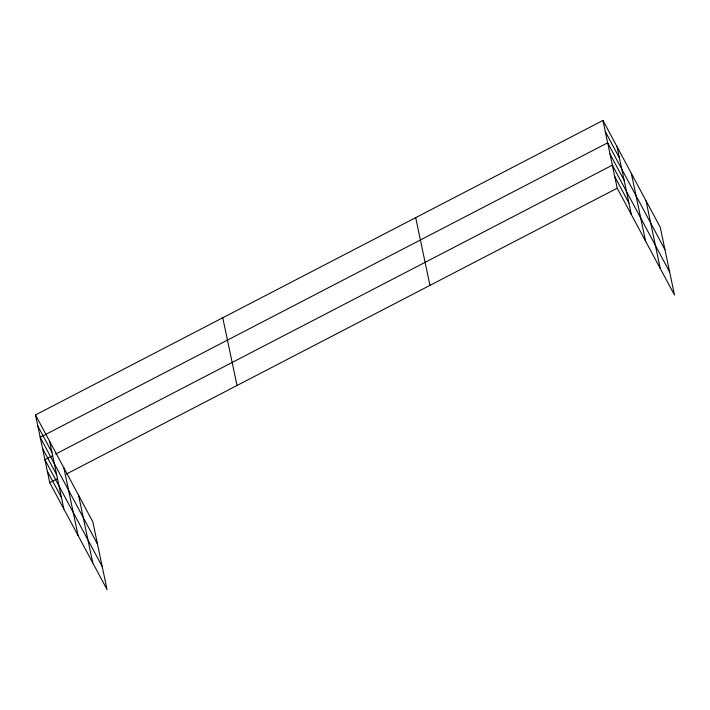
<?xml version="1.0" encoding="UTF-8"?>
<svg xmlns="http://www.w3.org/2000/svg" width="710" height="710" viewBox="0 0 710 710"><rect width="100%" height="100%" fill="white"/><g stroke="black" fill="none" stroke-linecap="round" stroke-linejoin="round"><path stroke-width="1.06" d="M35.5 414.942L92.797 521.797L107.032 589.531L49.735 482.685L35.5 414.942L602.967 120.469L660.264 227.315L674.5 295.058L617.203 188.203L602.967 120.469M52.7 455.598L44.899 459.645L102.196 566.5M55.628 454.08L612.366 165.173L669.663 272.028M49.735 482.685L57.545 478.629M66.323 474.076L617.203 188.203M605.319 131.643L619.431 157.966M664.959 249.671L607.662 142.816L40.195 437.298L97.492 544.144M610.014 153.999L624.134 180.322M614.789 176.692L628.9 203.016M37.852 426.115L51.963 452.439M42.547 448.471L56.667 474.795M47.322 471.165L61.433 497.488M646.011 200.744L660.247 268.486M631.332 173.364L645.567 241.107M617.079 146.792L631.323 214.535M415.705 217.642L429.94 285.385M222.762 317.76L237.007 385.503M78.544 495.216L92.779 562.959M63.864 467.837L78.1 535.58M49.611 441.265L63.856 509.008"/></g></svg>
